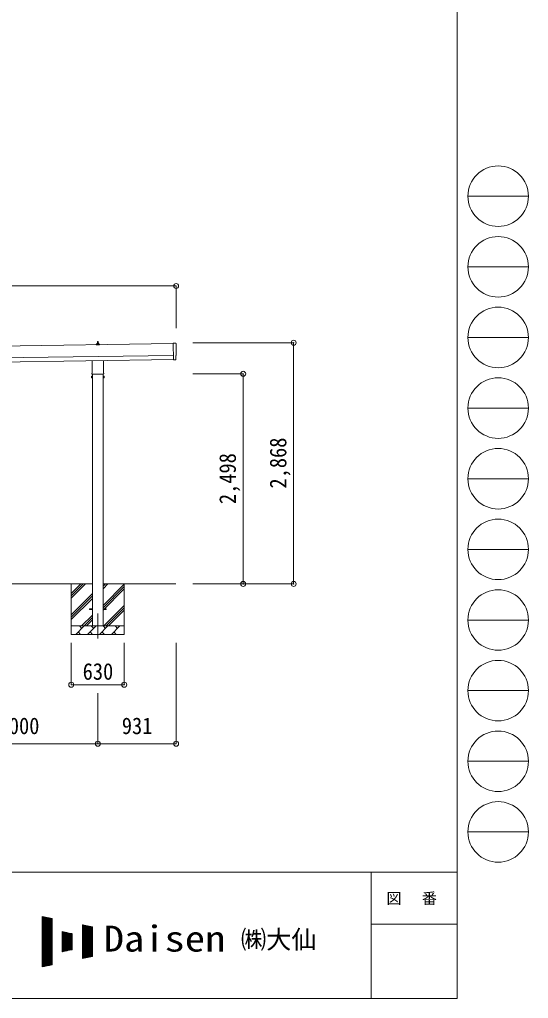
# Model space of a CAD drawing. Units: millimetres at full size, sheet at 1:60. Extents: x -16864 to 16864, y -11640 to 11640.
# Drawn here: x 10816 to 16864, y -11640 to 0 of the extents above; entities that cross this region are included whole.
import ezdxf
from ezdxf.enums import TextEntityAlignment as Align

# ---------------------------------------------------------------- set-up
doc = ezdxf.new("R2010")
doc.units = ezdxf.units.MM
doc.header["$LTSCALE"] = 60
doc.header["$PDMODE"] = 32
doc.header["$PDSIZE"] = 60
doc.linetypes.add('CHAIN1', pattern=[8, 5, -1, 1, -1])
for name, color, linetype, lineweight in [('0-1_Defpoints', 7, 'CHAIN1', 9), ('0-2_TEXT1', 4, 'Continuous', 9), ('0-3_SHAPE', 7, 'Continuous', 9), ('0-8_TABLE1', 6, 'Continuous', 9), ('F-0', 7, 'Continuous', 9)]:
    doc.layers.add(name, color=color, linetype=linetype, lineweight=lineweight)
doc.styles.add('ＭＳ ゴシック', font='')
doc.styles.get('ＭＳ ゴシック').set_extended_font_data('MS Gothic')

msp = doc.modelspace()

# ---------------------------------------------------------------- linework, layer by layer
at = {"layer": '0-1_Defpoints'}
msp.add_line((11745.59, -7060.72), (11745.59, -7409.72), dxfattribs=at)
at = {"layer": '0-2_TEXT1'}
for p, q in [((11739.9, -3853.61), (11740.62, -3830.08)), ((11741.62, -3829.11), (11750.17, -3829.11)), ((11751.17, -3830.08), (11751.9, -3853.61)), ((12641.27, -3853.66), (6430.65, -3942.39)), ((11727.65, -3869.11), (11727.65, -3861.39)), ((11764.15, -3869.11), (11727.65, -3869.11)), ((11728.03, -3860.61), (11763.76, -3860.61)), ((11728.41, -3860.42), (11735.13, -3858.79)), ((11735.51, -3858.61), (11756.28, -3858.61)), ((11735.9, -3857.82), (11735.9, -3853.61)), ((11736.9, -3853.61), (11754.9, -3853.61)), ((11755.9, -3857.82), (11755.9, -3853.61)), ((11763.38, -3860.42), (11756.66, -3858.79)), ((11764.15, -3869.11), (11764.15, -3861.39)), ((12641.2, -3848.58), (12644.04, -4047.41)), ((12672.88, -3849.78), (12641.2, -3848.58)), ((6432.65, -4082.37), (12643.27, -3993.65)), ((6433.37, -4132.37), (12643.99, -4043.64)), ((11677.29, -4203.09), (11677.29, -4057.45)), ((11813.89, -4055.5), (11813.89, -4203.09)), ((12662.25, -4046.25), (12644.04, -4047.41)), ((12662.92, -4046.87), (12662.25, -4046.25)), ((12663.67, -4047.13), (12670.58, -4046.67)), ((11671.59, -4241.37), (11672.35, -4240.05)), ((11671.59, -4241.37), (11671.59, -4258.37)), ((11671.59, -4258.37), (11672.35, -4259.68)), ((11678.59, -4244.96), (11672.35, -4244.96)), ((11678.59, -4254.77), (11672.35, -4254.77)), ((11678.59, -4259.68), (11672.35, -4259.68)), ((11675.59, -4211.87), (11675.59, -4206.37)), ((11813.53, -4215.37), (11677.65, -4215.37)), ((11681.09, -4259.07), (11678.59, -4259.07)), ((11683.09, -4215.37), (11683.09, -7210.72)), ((11808.09, -7210.72), (11808.09, -4215.37)), ((11810.09, -4259.07), (11812.59, -4259.07)), ((11812.59, -4244.96), (11818.83, -4244.96)), ((11812.59, -4254.77), (11818.83, -4254.77)), ((11812.59, -4259.68), (11818.83, -4259.68)), ((11815.59, -4206.37), (11815.59, -4211.87)), ((11819.59, -4241.37), (11818.83, -4240.05)), ((11819.59, -4258.37), (11818.83, -4259.68)), ((11819.59, -4241.37), (11819.59, -4258.37)), ((11645.59, -7006.22), (11683.09, -7006.22)), ((11645.59, -7015.22), (11645.59, -7006.22)), ((11645.59, -7006.22), (11683.09, -7006.22)), ((11645.59, -7015.22), (11645.59, -7006.22)), ((11645.59, -7015.22), (11683.09, -7015.22)), ((11645.59, -7015.22), (11683.09, -7015.22)), ((11808.09, -7006.22), (11845.59, -7006.22)), ((11808.09, -7006.22), (11845.59, -7006.22)), ((11808.09, -7015.22), (11845.59, -7015.22)), ((11808.09, -7015.22), (11845.59, -7015.22)), ((11845.59, -7015.22), (11845.59, -7006.22)), ((11845.59, -7015.22), (11845.59, -7006.22))]:
    msp.add_line(p, q, dxfattribs=at)
for points in [[(12673.38, -4043.64), (12672.71, -3996.62), (12673.31, -3996.61)], [(11678.59, -4259.68), (11678.59, -4240.05), (11672.35, -4240.05)], [(11678.59, -4259.07), (11678.59, -4240.67), (11681.09, -4240.67)], [(11812.59, -4259.07), (11812.59, -4240.67), (11810.09, -4240.67)], [(11812.59, -4259.68), (11812.59, -4240.05), (11818.83, -4240.05)]]:
    msp.add_lwpolyline(points, dxfattribs=at)
for points in [[(11681.09, -4260.37), (11681.09, -4239.37), (11683.09, -4239.37), (11683.09, -4260.37)], [(11810.09, -4260.37), (11810.09, -4239.37), (11808.09, -4239.37), (11808.09, -4260.37)]]:
    msp.add_lwpolyline(points, close=True, dxfattribs=at)
for centre, radius, start, end in [((11741.62, -3830.11), 1, 90, 178.60509), ((11750.17, -3830.11), 1, 1.39491, 90), ((11728.65, -3861.39), 1, 103.62699, 180), ((11734.9, -3857.82), 1, 283.62699, 0), ((11739.98, -3854.24), 4.13, 90, 171.17633), ((11736.9, -3854.61), 1, 90, 180), ((11749.23, -3853.61), 4.83, 133.60282, 180), ((11742.56, -3853.61), 4.83, 0, 46.39718), ((11751.81, -3854.24), 4.13, 8.82367, 90), ((11754.9, -3854.61), 1, 0, 90), ((11756.9, -3857.82), 1, 180, 256.37301), ((11763.15, -3861.39), 1, 0, 76.37301), ((12663.6, -4046.14), 1, 227.3164, 273.81435), ((11675.93, -4242.51), 4.34, 145.61575, 214.38425), ((11687.83, -4249.87), 16.24, 162.41205, 197.58795), ((11675.93, -4257.23), 4.34, 145.61575, 214.38425), ((11679.59, -4206.37), 4, 125.09963, 180), ((11679.59, -4211.87), 4, 180, 194.47751), ((11679.59, -4211.87), 4, 194.47751, 241.04498), ((11811.59, -4211.87), 4, 298.95502, 345.52249), ((11811.59, -4206.37), 4, 0, 54.90037), ((11811.59, -4211.87), 4, 345.52249, 0), ((11815.24, -4242.51), 4.34, 325.61575, 34.38425), ((11803.35, -4249.87), 16.24, 342.41205, 17.58795), ((11815.24, -4257.23), 4.34, 325.61575, 34.38425)]:
    msp.add_arc(centre, radius, start, end, dxfattribs=at)
for centre, major_axis, ratio, start_param, end_param in [((12672.68, -3852.77), (3, -0.04), 0.99863, 6.26838895, 7.80162176), ((17439.06, -3855.12), (-4762.89, -68.04), 0.99863, 6.26840604, 6.29770427), ((12670.38, -4043.67), (2.21, -2.04), 0.9974, 5.52523108, 7.04113953), ((12673.25, -3992.21), (4.41, -0.06), 0.99863, 4.71238898, 6.29767781)]:
    msp.add_ellipse(centre, major_axis=major_axis, ratio=ratio, start_param=start_param, end_param=end_param, dxfattribs=at)
at = {"layer": '0-3_SHAPE'}
for p, q in [((11683.09, -6710.72), (9808.09, -6710.72)), ((11430.59, -6710.72), (11430.59, -7310.72)), ((11430.59, -6824.21), (11544.07, -6710.72)), ((11430.59, -6852.49), (11572.36, -6710.72)), ((11430.59, -6880.77), (11600.64, -6710.72)), ((12673.59, -6710.72), (11808.09, -6710.72)), ((11808.09, -6739.55), (11836.91, -6710.72)), ((11808.09, -6767.83), (11865.2, -6710.72)), ((11808.09, -6965.82), (12060.59, -6713.32)), ((11808.09, -6994.11), (12060.59, -6741.61)), ((12060.59, -6710.72), (12060.59, -7310.72)), ((11430.59, -7078.76), (11683.09, -6826.26)), ((11430.59, -7107.05), (11683.09, -6854.55)), ((11808.09, -7022.39), (12060.59, -6769.89)), ((11430.59, -7135.33), (11683.09, -6882.83)), ((11817.75, -7210.72), (12060.59, -6967.88)), ((11553.19, -7210.72), (11683.09, -7080.82)), ((11846.03, -7210.72), (12060.59, -6996.16)), ((11874.31, -7210.72), (12060.59, -7024.45)), ((11430.59, -7210.72), (12060.59, -7210.72)), ((11483.46, -7310.72), (11583.46, -7210.72)), ((11554.9, -7239.28), (11526.35, -7210.72)), ((11581.47, -7210.72), (11683.09, -7109.11)), ((11609.76, -7210.72), (11683.09, -7137.39)), ((11624.88, -7310.72), (11724.88, -7210.72)), ((11696.32, -7239.28), (11667.77, -7210.72)), ((11766.3, -7310.72), (11866.3, -7210.72)), ((11837.75, -7239.28), (11809.19, -7210.72)), ((11907.72, -7310.72), (12007.72, -7210.72)), ((11979.17, -7239.28), (11950.61, -7210.72)), ((12060.59, -7310.72), (11430.59, -7310.72)), ((11512.01, -7282.17), (11540.56, -7310.72)), ((11653.43, -7282.17), (11681.98, -7310.72)), ((11794.85, -7282.17), (11823.41, -7310.72)), ((11936.27, -7282.17), (11964.83, -7310.72))]:
    msp.add_line(p, q, dxfattribs=at)
at = {"layer": '0-8_TABLE1'}
for p, q in [((12676.59, -3168.08), (817.59, -3168.08)), ((12676.59, -3168.08), (12676.59, -3668.08)), ((14073.59, -3842.62), (12873.59, -3842.62)), ((14073.59, -6710.72), (14073.59, -3842.62)), ((13473.59, -4212.87), (12873.59, -4212.87)), ((13473.59, -4212.87), (13473.59, -6710.72)), ((14073.59, -6710.72), (12873.59, -6710.72)), ((11430.59, -7909.72), (11430.59, -7409.72)), ((12060.59, -7909.72), (12060.59, -7409.72)), ((12676.59, -8611.72), (12676.59, -7409.72)), ((11430.59, -7909.72), (12060.59, -7909.72)), ((11745.59, -8611.72), (11745.59, -8011.72)), ((11745.59, -8611.72), (9745.59, -8611.72)), ((12676.59, -8611.72), (11745.59, -8611.72))]:
    msp.add_line(p, q, dxfattribs=at)
for p in [(12676.59, -3168.08), (14073.59, -3842.62), (13473.59, -4212.87), (13473.59, -6710.72), (14073.59, -6710.72), (11430.59, -7909.72), (12060.59, -7909.72), (11745.59, -8611.72), (12676.59, -8611.72)]:
    msp.add_point(p, dxfattribs=at)
at = {"layer": 'F-0', "color": 5, "lineweight": 5}
for p, q in [((16015.88, 11640), (16015.88, -11640)), ((-16864.12, -10140), (16015.88, -10140)), ((14995.88, -10140), (14995.88, -11640)), ((14995.88, -10755), (16015.88, -10755)), ((-16864.12, -11640), (16015.88, -11640))]:
    msp.add_line(p, q, dxfattribs=at)
at = {"layer": 'F-0', "color": 4}
for p, q in [((16144.11, -2100), (16864.12, -2100)), ((16144.11, -2940), (16864.12, -2940)), ((16144.11, -3780), (16864.12, -3780)), ((16144.11, -4620), (16864.12, -4620)), ((16144.11, -5460), (16864.12, -5460)), ((16144.11, -6300), (16864.12, -6300)), ((16144.11, -7140), (16864.12, -7140)), ((16144.11, -7980), (16864.12, -7980)), ((16144.11, -8820), (16864.12, -8820)), ((16144.11, -9660), (16864.12, -9660))]:
    msp.add_line(p, q, dxfattribs=at)
at = {"layer": 'F-0'}
for p, q in [((11082.29, -10665.2), (11202.29, -10690.2)), ((11082.29, -10665.2), (11082.29, -11265.2)), ((11082.29, -10670.85), (11109.39, -10670.85)), ((11082.29, -10676.85), (11138.19, -10676.85)), ((11082.29, -10682.85), (11166.99, -10682.85)), ((11082.29, -10688.85), (11195.79, -10688.85)), ((11082.29, -10694.85), (11202.29, -10694.85)), ((11082.29, -10700.85), (11202.29, -10700.85)), ((11082.29, -10706.85), (11202.29, -10706.85)), ((11085.85, -11264.46), (11085.85, -10665.94)), ((11091.85, -11263.21), (11091.85, -10667.19)), ((11097.85, -11261.96), (11097.85, -10668.44)), ((11103.85, -11260.71), (11103.85, -10669.69)), ((11109.85, -11259.46), (11109.85, -10670.94)), ((11115.85, -11258.21), (11115.85, -10672.19)), ((11121.85, -11256.96), (11121.85, -10673.44)), ((11127.85, -11255.71), (11127.85, -10674.69)), ((11133.85, -11254.46), (11133.85, -10675.94)), ((11139.85, -11253.21), (11139.85, -10677.19)), ((11145.85, -11251.96), (11145.85, -10678.44)), ((11151.85, -11250.71), (11151.85, -10679.69)), ((11157.85, -11249.46), (11157.85, -10680.94)), ((11163.85, -11248.21), (11163.85, -10682.19)), ((11169.85, -11246.96), (11169.85, -10683.44)), ((11175.85, -11245.71), (11175.85, -10684.69)), ((11181.85, -11244.46), (11181.85, -10685.94)), ((11187.85, -11243.21), (11187.85, -10687.19)), ((11193.85, -11241.96), (11193.85, -10688.44)), ((11199.85, -11240.71), (11199.85, -10689.69)), ((11202.29, -10690.2), (11202.29, -11240.2)), ((11082.29, -10712.85), (11202.29, -10712.85)), ((11082.29, -10718.85), (11202.29, -10718.85)), ((11082.29, -10724.85), (11202.29, -10724.85)), ((11082.29, -10730.85), (11202.29, -10730.85)), ((11082.29, -10736.85), (11202.29, -10736.85)), ((11082.29, -10742.85), (11202.29, -10742.85)), ((11082.29, -10748.85), (11202.29, -10748.85)), ((11082.29, -10754.85), (11202.29, -10754.85)), ((11082.29, -10760.85), (11202.29, -10760.85)), ((11082.29, -10766.85), (11202.29, -10766.85)), ((11082.29, -10772.85), (11202.29, -10772.85)), ((11082.29, -10778.85), (11202.29, -10778.85)), ((11082.29, -10784.85), (11202.29, -10784.85)), ((11082.29, -10790.85), (11202.29, -10790.85)), ((11082.29, -10796.85), (11202.29, -10796.85)), ((11082.29, -10802.85), (11202.29, -10802.85)), ((11082.29, -10808.85), (11202.29, -10808.85)), ((11082.29, -10814.85), (11202.29, -10814.85)), ((11082.29, -10820.85), (11202.29, -10820.85)), ((11562.29, -10765.2), (11682.29, -10790.2)), ((11562.29, -10765.2), (11562.29, -11165.2)), ((11562.29, -10766.85), (11570.19, -10766.85)), ((11562.29, -10772.85), (11598.99, -10772.85)), ((11562.29, -10778.85), (11627.79, -10778.85)), ((11562.29, -10784.85), (11656.59, -10784.85)), ((11562.29, -10790.85), (11682.29, -10790.85)), ((11562.29, -10796.85), (11682.29, -10796.85)), ((11562.29, -10802.85), (11682.29, -10802.85)), ((11562.29, -10808.85), (11682.29, -10808.85)), ((11562.29, -10814.85), (11682.29, -10814.85)), ((11562.29, -10820.85), (11682.29, -10820.85)), ((11565.85, -11164.46), (11565.85, -10765.94)), ((11571.85, -11163.21), (11571.85, -10767.19)), ((11577.85, -11161.96), (11577.85, -10768.44)), ((11583.85, -11160.71), (11583.85, -10769.69)), ((11589.85, -11159.46), (11589.85, -10770.94)), ((11595.85, -11158.21), (11595.85, -10772.19)), ((11601.85, -11156.96), (11601.85, -10773.44)), ((11607.85, -11155.71), (11607.85, -10774.69)), ((11613.85, -11154.46), (11613.85, -10775.94)), ((11619.85, -11153.21), (11619.85, -10777.19)), ((11625.85, -11151.96), (11625.85, -10778.44)), ((11631.85, -11150.71), (11631.85, -10779.69)), ((11637.85, -11149.46), (11637.85, -10780.94)), ((11643.85, -11148.21), (11643.85, -10782.19)), ((11649.85, -11146.96), (11649.85, -10783.44)), ((11655.85, -11145.71), (11655.85, -10784.69)), ((11661.85, -11144.46), (11661.85, -10785.94)), ((11667.85, -11143.21), (11667.85, -10787.19)), ((11673.85, -11141.96), (11673.85, -10788.44)), ((11679.85, -11140.71), (11679.85, -10789.69)), ((11682.29, -10790.2), (11682.29, -11140.2)), ((11082.29, -10826.85), (11202.29, -10826.85)), ((11082.29, -10832.85), (11202.29, -10832.85)), ((11082.29, -10838.85), (11202.29, -10838.85)), ((11082.29, -10844.85), (11202.29, -10844.85)), ((11082.29, -10850.85), (11202.29, -10850.85)), ((11082.29, -10856.85), (11202.29, -10856.85)), ((11082.29, -10862.85), (11202.29, -10862.85)), ((11082.29, -10868.85), (11202.29, -10868.85)), ((11082.29, -10874.85), (11202.29, -10874.85)), ((11082.29, -10880.85), (11202.29, -10880.85)), ((11082.29, -10886.85), (11202.29, -10886.85)), ((11082.29, -10892.85), (11202.29, -10892.85)), ((11082.29, -10898.85), (11202.29, -10898.85)), ((11082.29, -10904.85), (11202.29, -10904.85)), ((11082.29, -10910.85), (11202.29, -10910.85)), ((11082.29, -10916.85), (11202.29, -10916.85)), ((11082.29, -10922.85), (11202.29, -10922.85)), ((11082.29, -10928.85), (11202.29, -10928.85)), ((11082.29, -10934.85), (11202.29, -10934.85)), ((11082.29, -10940.85), (11202.29, -10940.85)), ((11322.29, -10845.2), (11442.29, -10870.2)), ((11322.29, -10845.2), (11322.29, -11085.2)), ((11322.29, -10850.85), (11349.39, -10850.85)), ((11322.29, -10856.85), (11378.19, -10856.85)), ((11322.29, -10862.85), (11406.99, -10862.85)), ((11322.29, -10868.85), (11435.79, -10868.85)), ((11322.29, -10874.85), (11442.29, -10874.85)), ((11322.29, -10880.85), (11442.29, -10880.85)), ((11322.29, -10886.85), (11442.29, -10886.85)), ((11322.29, -10892.85), (11442.29, -10892.85)), ((11322.29, -10898.85), (11442.29, -10898.85)), ((11322.29, -10904.85), (11442.29, -10904.85)), ((11322.29, -10910.85), (11442.29, -10910.85)), ((11322.29, -10916.85), (11442.29, -10916.85)), ((11322.29, -10922.85), (11442.29, -10922.85)), ((11322.29, -10928.85), (11442.29, -10928.85)), ((11322.29, -10934.85), (11442.29, -10934.85)), ((11322.29, -10940.85), (11442.29, -10940.85)), ((11325.85, -11084.46), (11325.85, -10845.94)), ((11331.85, -11083.21), (11331.85, -10847.19)), ((11337.85, -11081.96), (11337.85, -10848.44)), ((11343.85, -11080.71), (11343.85, -10849.69)), ((11349.85, -11079.46), (11349.85, -10850.94)), ((11355.85, -11078.21), (11355.85, -10852.19)), ((11361.85, -11076.96), (11361.85, -10853.44)), ((11367.85, -11075.71), (11367.85, -10854.69)), ((11373.85, -11074.46), (11373.85, -10855.94)), ((11379.85, -11073.21), (11379.85, -10857.19)), ((11385.85, -11071.96), (11385.85, -10858.44)), ((11391.85, -11070.71), (11391.85, -10859.69)), ((11397.85, -11069.46), (11397.85, -10860.94)), ((11403.85, -11068.21), (11403.85, -10862.19)), ((11409.85, -11066.96), (11409.85, -10863.44)), ((11415.85, -11065.71), (11415.85, -10864.69)), ((11421.85, -11064.46), (11421.85, -10865.94)), ((11427.85, -11063.21), (11427.85, -10867.19)), ((11433.85, -11061.96), (11433.85, -10868.44)), ((11439.85, -11060.71), (11439.85, -10869.69)), ((11442.29, -10870.2), (11442.29, -11060.2)), ((11562.29, -10826.85), (11682.29, -10826.85)), ((11562.29, -10832.85), (11682.29, -10832.85)), ((11562.29, -10838.85), (11682.29, -10838.85)), ((11562.29, -10844.85), (11682.29, -10844.85)), ((11562.29, -10850.85), (11682.29, -10850.85)), ((11562.29, -10856.85), (11682.29, -10856.85)), ((11562.29, -10862.85), (11682.29, -10862.85)), ((11562.29, -10868.85), (11682.29, -10868.85)), ((11562.29, -10874.85), (11682.29, -10874.85)), ((11562.29, -10880.85), (11682.29, -10880.85)), ((11562.29, -10886.85), (11682.29, -10886.85)), ((11562.29, -10892.85), (11682.29, -10892.85)), ((11562.29, -10898.85), (11682.29, -10898.85)), ((11562.29, -10904.85), (11682.29, -10904.85)), ((11562.29, -10910.85), (11682.29, -10910.85)), ((11562.29, -10916.85), (11682.29, -10916.85)), ((11562.29, -10922.85), (11682.29, -10922.85)), ((11562.29, -10928.85), (11682.29, -10928.85)), ((11562.29, -10934.85), (11682.29, -10934.85)), ((11562.29, -10940.85), (11682.29, -10940.85)), ((11082.29, -10946.85), (11202.29, -10946.85)), ((11082.29, -10952.85), (11202.29, -10952.85)), ((11082.29, -10958.85), (11202.29, -10958.85)), ((11082.29, -10964.85), (11202.29, -10964.85)), ((11082.29, -10970.85), (11202.29, -10970.85)), ((11082.29, -10976.85), (11202.29, -10976.85)), ((11082.29, -10982.85), (11202.29, -10982.85)), ((11082.29, -10988.85), (11202.29, -10988.85)), ((11082.29, -10994.85), (11202.29, -10994.85)), ((11082.29, -11000.85), (11202.29, -11000.85)), ((11082.29, -11006.85), (11202.29, -11006.85)), ((11082.29, -11012.85), (11202.29, -11012.85)), ((11082.29, -11018.85), (11202.29, -11018.85)), ((11082.29, -11024.85), (11202.29, -11024.85)), ((11082.29, -11030.85), (11202.29, -11030.85)), ((11082.29, -11036.85), (11202.29, -11036.85)), ((11082.29, -11042.85), (11202.29, -11042.85)), ((11082.29, -11048.85), (11202.29, -11048.85)), ((11082.29, -11054.85), (11202.29, -11054.85)), ((11322.29, -10946.85), (11442.29, -10946.85)), ((11322.29, -10952.85), (11442.29, -10952.85)), ((11322.29, -10958.85), (11442.29, -10958.85)), ((11322.29, -10964.85), (11442.29, -10964.85)), ((11322.29, -10970.85), (11442.29, -10970.85)), ((11322.29, -10976.85), (11442.29, -10976.85)), ((11322.29, -10982.85), (11442.29, -10982.85)), ((11322.29, -10988.85), (11442.29, -10988.85)), ((11322.29, -10994.85), (11442.29, -10994.85)), ((11322.29, -11000.85), (11442.29, -11000.85)), ((11322.29, -11006.85), (11442.29, -11006.85)), ((11322.29, -11012.85), (11442.29, -11012.85)), ((11322.29, -11018.85), (11442.29, -11018.85)), ((11322.29, -11024.85), (11442.29, -11024.85)), ((11322.29, -11030.85), (11442.29, -11030.85)), ((11322.29, -11036.85), (11442.29, -11036.85)), ((11322.29, -11042.85), (11442.29, -11042.85)), ((11322.29, -11048.85), (11442.29, -11048.85)), ((11322.29, -11054.85), (11442.29, -11054.85)), ((11562.29, -10946.85), (11682.29, -10946.85)), ((11562.29, -10952.85), (11682.29, -10952.85)), ((11562.29, -10958.85), (11682.29, -10958.85)), ((11562.29, -10964.85), (11682.29, -10964.85)), ((11562.29, -10970.85), (11682.29, -10970.85)), ((11562.29, -10976.85), (11682.29, -10976.85)), ((11562.29, -10982.85), (11682.29, -10982.85)), ((11562.29, -10988.85), (11682.29, -10988.85)), ((11562.29, -10994.85), (11682.29, -10994.85)), ((11562.29, -11000.85), (11682.29, -11000.85)), ((11562.29, -11006.85), (11682.29, -11006.85)), ((11562.29, -11012.85), (11682.29, -11012.85)), ((11562.29, -11018.85), (11682.29, -11018.85)), ((11562.29, -11024.85), (11682.29, -11024.85)), ((11562.29, -11030.85), (11682.29, -11030.85)), ((11562.29, -11036.85), (11682.29, -11036.85)), ((11562.29, -11042.85), (11682.29, -11042.85)), ((11562.29, -11048.85), (11682.29, -11048.85)), ((11562.29, -11054.85), (11682.29, -11054.85)), ((11082.29, -11060.85), (11202.29, -11060.85)), ((11082.29, -11066.85), (11202.29, -11066.85)), ((11082.29, -11072.85), (11202.29, -11072.85)), ((11082.29, -11078.85), (11202.29, -11078.85)), ((11082.29, -11084.85), (11202.29, -11084.85)), ((11082.29, -11090.85), (11202.29, -11090.85)), ((11082.29, -11096.85), (11202.29, -11096.85)), ((11082.29, -11102.85), (11202.29, -11102.85)), ((11082.29, -11108.85), (11202.29, -11108.85)), ((11082.29, -11114.85), (11202.29, -11114.85)), ((11082.29, -11120.85), (11202.29, -11120.85)), ((11082.29, -11126.85), (11202.29, -11126.85)), ((11082.29, -11132.85), (11202.29, -11132.85)), ((11082.29, -11138.85), (11202.29, -11138.85)), ((11082.29, -11144.85), (11202.29, -11144.85)), ((11082.29, -11150.85), (11202.29, -11150.85)), ((11082.29, -11156.85), (11202.29, -11156.85)), ((11082.29, -11162.85), (11202.29, -11162.85)), ((11082.29, -11168.85), (11202.29, -11168.85)), ((11322.29, -11085.2), (11442.29, -11060.2)), ((11322.29, -11060.85), (11439.19, -11060.85)), ((11322.29, -11066.85), (11410.39, -11066.85)), ((11322.29, -11072.85), (11381.59, -11072.85)), ((11322.29, -11078.85), (11352.79, -11078.85)), ((11322.29, -11084.85), (11323.99, -11084.85)), ((11562.29, -11060.85), (11682.29, -11060.85)), ((11562.29, -11066.85), (11682.29, -11066.85)), ((11562.29, -11072.85), (11682.29, -11072.85)), ((11562.29, -11078.85), (11682.29, -11078.85)), ((11562.29, -11084.85), (11682.29, -11084.85)), ((11562.29, -11090.85), (11682.29, -11090.85)), ((11562.29, -11096.85), (11682.29, -11096.85)), ((11562.29, -11102.85), (11682.29, -11102.85)), ((11562.29, -11108.85), (11682.29, -11108.85)), ((11562.29, -11114.85), (11682.29, -11114.85)), ((11562.29, -11120.85), (11682.29, -11120.85)), ((11562.29, -11126.85), (11682.29, -11126.85)), ((11562.29, -11132.85), (11682.29, -11132.85)), ((11562.29, -11138.85), (11682.29, -11138.85)), ((11682.29, -11140.2), (11562.29, -11165.2)), ((11562.29, -11144.85), (11659.99, -11144.85)), ((11562.29, -11150.85), (11631.19, -11150.85)), ((11562.29, -11156.85), (11602.39, -11156.85)), ((11562.29, -11162.85), (11573.59, -11162.85)), ((11082.29, -11174.85), (11202.29, -11174.85)), ((11082.29, -11180.85), (11202.29, -11180.85)), ((11082.29, -11186.85), (11202.29, -11186.85)), ((11082.29, -11192.85), (11202.29, -11192.85)), ((11082.29, -11198.85), (11202.29, -11198.85)), ((11082.29, -11204.85), (11202.29, -11204.85)), ((11082.29, -11210.85), (11202.29, -11210.85)), ((11082.29, -11216.85), (11202.29, -11216.85)), ((11082.29, -11222.85), (11202.29, -11222.85)), ((11082.29, -11228.85), (11202.29, -11228.85)), ((11082.29, -11234.85), (11202.29, -11234.85)), ((11202.29, -11240.2), (11082.29, -11265.2)), ((11082.29, -11240.85), (11199.19, -11240.85)), ((11082.29, -11246.85), (11170.39, -11246.85)), ((11082.29, -11252.85), (11141.59, -11252.85)), ((11082.29, -11258.85), (11112.79, -11258.85)), ((11082.29, -11264.85), (11083.99, -11264.85))]:
    msp.add_line(p, q, dxfattribs=at)
at = {"layer": 'F-0', "color": 4}
for centre in [(16504.11, -2100), (16504.11, -2940), (16504.11, -3780), (16504.11, -4620), (16504.11, -5460), (16504.11, -6300), (16504.11, -7140), (16504.11, -7980), (16504.11, -8820), (16504.11, -9660)]:
    msp.add_circle(centre, 360, dxfattribs=at)

# ---------------------------------------------------------------- texts
at = {"layer": '0-8_TABLE1', "color": 7, "style": 'ＭＳ ゴシック', "width": 0.9}
for s, p in [('2,868', (14046.09, -5576.67)), ('2,498', (13446.09, -5761.79))]:
    msp.add_text(s, height=197.9, rotation=90, dxfattribs=at).set_placement(p, align=Align.BOTTOM_LEFT)
for s, p in [('630', (11565.59, -7909.72)), ('2,000', (10445.59, -8556.72)), ('931', (12031.09, -8556.72))]:
    msp.add_text(s, height=197.9, dxfattribs=at).set_placement(p, align=Align.BOTTOM_LEFT)
at = {"layer": 'F-0', "style": 'ＭＳ ゴシック', "width": 1.15}
msp.add_text('Daisen', height=307.9, dxfattribs=at).set_placement((11816.02, -11175.2), align=Align.BOTTOM_LEFT)
at = {"layer": 'F-0', "style": 'ＭＳ ゴシック'}
msp.add_text('㈱大仙\u3000', height=219.9, dxfattribs=at).set_placement((13446.81, -11115.2), align=Align.BOTTOM_LEFT)
at = {"layer": 'F-0', "insert": (15175.88, -10530), "char_height": 132, "attachment_point": 7, "style": 'ＭＳ ゴシック'}
msp.add_mtext('\\T1.17;図\u3000番', dxfattribs=at)

doc.saveas('drawing.dxf')
